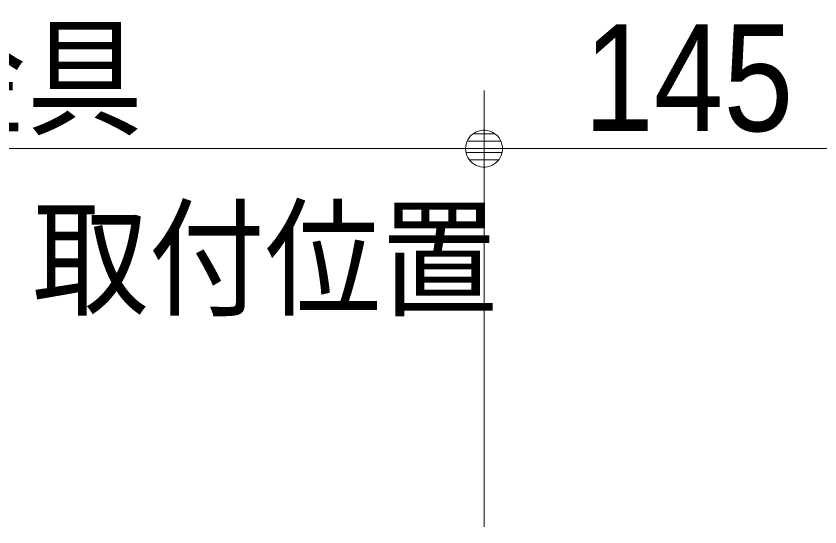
# Model space of a CAD drawing. Units: millimetres, scale not verified. Extents: x -6062 to 6062, y -3045 to 3045.
# Drawn here: x -4648.4 to -4372.1, y 370 to 545.6 of the extents above; entities that cross this region are included whole.
import ezdxf
from ezdxf.enums import TextEntityAlignment as Align

# ---------------------------------------------------------------- set-up
doc = ezdxf.new("R2010")
doc.units = ezdxf.units.MM
doc.header["$LTSCALE"] = 20
for name, color, linetype, lineweight in [('0-0_2寸法-3', 7, 'Continuous', 9), ('0-2_2寸法-1', 7, 'Continuous', 9), ('0-3_0', 7, 'Continuous', 9)]:
    doc.layers.add(name, color=color, linetype=linetype, lineweight=lineweight)
doc.styles.add('ＭＳ ゴシック', font='')
doc.styles.add('ＭＳ Ｐゴシック', font='')
doc.styles.get('ＭＳ ゴシック').set_extended_font_data('MS Gothic')
doc.styles.get('ＭＳ Ｐゴシック').set_extended_font_data('MS PGothic')

# ---------------------------------------------------------------- blocks, each defined once
blk = doc.blocks.new('_Dot')
at = {"layer": '0-3_0'}
for p, q in [((7.99, 6), (-7.99, 6)), ((-10, 0), (-20, 0)), ((9.78, 2), (-9.78, 2)), ((9.16, -3.98), (-9.16, -3.98)), ((6, -7.98), (-6, -7.98))]:
    blk.add_line(p, q, dxfattribs=at)
for points in [[(10, 0), (9.92, 1.25), (9.69, 2.49), (9.3, 3.68), (8.76, 4.82), (8.09, 5.88), (7.29, 6.85), (6.37, 7.71), (5.36, 8.44), (4.26, 9.05), (3.09, 9.51), (1.87, 9.82), (0.63, 9.98), (-0.63, 9.98), (-1.87, 9.82), (-3.09, 9.51), (-4.26, 9.05), (-5.36, 8.44), (-6.37, 7.71), (-7.29, 6.85), (-8.09, 5.88), (-8.76, 4.82), (-9.3, 3.68), (-9.69, 2.49), (-9.92, 1.25), (-10, 0), (0, 0)], [(-10, 0), (-9.92, -1.25), (-9.69, -2.49), (-9.3, -3.68), (-8.76, -4.82), (-8.09, -5.88), (-7.29, -6.85), (-6.37, -7.71), (-5.36, -8.44), (-4.26, -9.05), (-3.09, -9.51), (-1.87, -9.82), (-0.63, -9.98), (0.63, -9.98), (1.87, -9.82), (3.09, -9.51), (4.26, -9.05), (5.36, -8.44), (6.37, -7.71), (7.29, -6.85), (8.09, -5.88), (8.76, -4.82), (9.3, -3.68), (9.69, -2.49), (9.92, -1.25), (10, 0), (0, 0)]]:
    blk.add_lwpolyline(points, close=True, dxfattribs=at)
blk = doc.blocks.new('グループ-38')
at = {"layer": '0-0_2寸法-3'}
blk.add_line((-54000, 10000), (-63497.8, 10000), dxfattribs=at)
at = {"layer": '0-0_2寸法-3', "style": 'ＭＳ ゴシック', "width": 0.9}
for s, p in [('スライド式受け金具', (-63536.4, 9966.6)), ('\u3000\u3000\u3000\u3000\u3000\u3000\u3000\u3000取付位置', (-63497.8, 8724.9))]:
    blk.add_text(s, height=650.9, dxfattribs=at).set_placement(p, align=Align.BOTTOM_LEFT)

msp = doc.modelspace()

# ---------------------------------------------------------------- linework, layer by layer
at = {"layer": '0-2_2寸法-1'}
for p, q in [((-4487.5, 370), (-4487.5, 520)), ((-4355.21, 500), (-4474.79, 500))]:
    msp.add_line(p, q, dxfattribs=at)

# ---------------------------------------------------------------- block references
at = {"layer": '0-0_2寸法-3', "xscale": 0.05, "yscale": 0.05}
msp.add_blockref('グループ-38', (-1787.5, 0), dxfattribs=at)
at = {"layer": '0-2_2寸法-1', "xscale": 0.6356201, "yscale": 0.6356201, "rotation": 180}
msp.add_blockref('_Dot', (-4487.5, 500), dxfattribs=at)

# ---------------------------------------------------------------- texts
at = {"layer": '0-2_2寸法-1', "style": 'ＭＳ Ｐゴシック', "width": 0.9}
msp.add_text('145', height=36.66, dxfattribs=at).set_placement((-4453.22, 495.04), align=Align.BOTTOM_LEFT)

doc.saveas('drawing.dxf')
